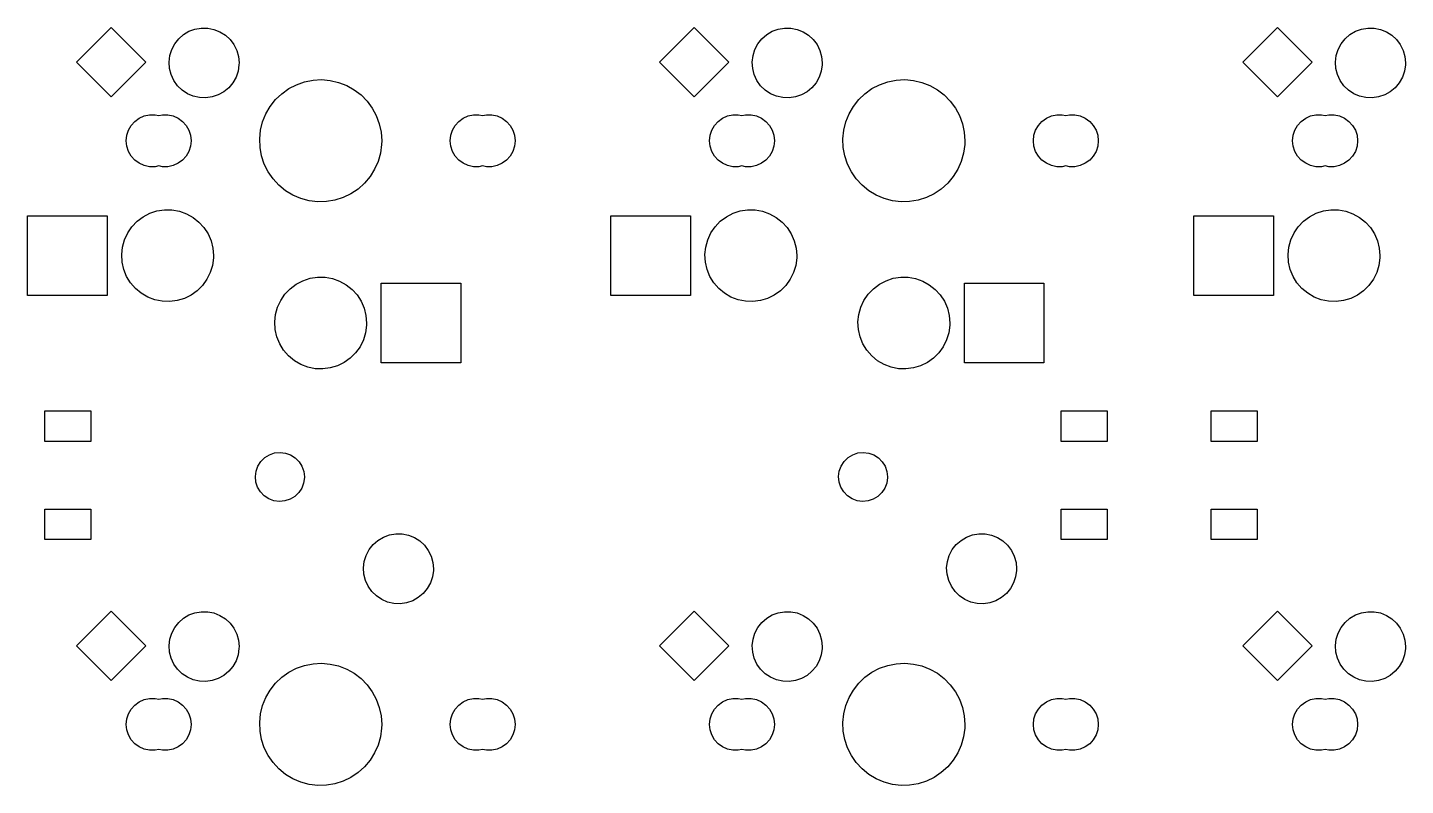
# Model space of a CAD drawing. Extents: x 62 to 249, y -153 to -61.
# Drawn here: x 156.92 to 201.93, y -109.05 to -84.32 of the extents above; entities that cross this region are included whole.
import ezdxf

# ---------------------------------------------------------------- set-up
doc = ezdxf.new("R2010")
doc.units = 0
doc.layers.add('BLACK', color=7, linetype='CONTINUOUS')

msp = doc.modelspace()

# ---------------------------------------------------------------- linework, layer by layer
at = {"layer": 'BLACK', "linetype": 'CONTINUOUS'}
for p, q in [((158.518, -85.4487), (159.649, -84.3173)), ((159.649, -84.3173), (160.781, -85.4487)), ((161.858, -84.6842), (162.015, -84.5463)), ((162.015, -84.5463), (162.195, -84.4393)), ((162.195, -84.4393), (162.391, -84.3669)), ((162.391, -84.3669), (162.597, -84.3315)), ((162.597, -84.3315), (162.806, -84.3343)), ((162.806, -84.3343), (163.012, -84.3751)), ((163.012, -84.3751), (163.206, -84.4526)), ((163.206, -84.4526), (163.383, -84.5642)), ((163.383, -84.5642), (163.536, -84.7062)), ((177.568, -85.4487), (178.699, -84.3173)), ((178.699, -84.3173), (179.831, -85.4487)), ((180.908, -84.6842), (181.065, -84.5463)), ((181.065, -84.5463), (181.245, -84.4393)), ((181.245, -84.4393), (181.441, -84.3669)), ((181.441, -84.3669), (181.647, -84.3315)), ((181.647, -84.3315), (181.856, -84.3343)), ((181.856, -84.3343), (182.062, -84.3751)), ((182.062, -84.3751), (182.256, -84.4526)), ((182.256, -84.4526), (182.433, -84.5642)), ((182.433, -84.5642), (182.586, -84.7062)), ((196.618, -85.4487), (197.749, -84.3173)), ((197.749, -84.3173), (198.881, -85.4487)), ((199.958, -84.6842), (200.115, -84.5463)), ((200.115, -84.5463), (200.295, -84.4393)), ((200.295, -84.4393), (200.491, -84.3669)), ((200.491, -84.3669), (200.697, -84.3315)), ((200.697, -84.3315), (200.906, -84.3343)), ((200.906, -84.3343), (201.112, -84.3751)), ((201.112, -84.3751), (201.306, -84.4526)), ((201.306, -84.4526), (201.483, -84.5642)), ((201.483, -84.5642), (201.636, -84.7062)), ((161.569, -85.2334), (161.631, -85.0336)), ((161.631, -85.0336), (161.728, -84.8485)), ((161.728, -84.8485), (161.858, -84.6842)), ((163.536, -84.7062), (163.662, -84.8738)), ((163.662, -84.8738), (163.754, -85.0614)), ((163.754, -85.0614), (163.811, -85.2627)), ((180.619, -85.2334), (180.681, -85.0336)), ((180.681, -85.0336), (180.778, -84.8485)), ((180.778, -84.8485), (180.908, -84.6842)), ((182.586, -84.7062), (182.712, -84.8738)), ((182.712, -84.8738), (182.804, -85.0614)), ((182.804, -85.0614), (182.861, -85.2627)), ((199.669, -85.2334), (199.731, -85.0336)), ((199.731, -85.0336), (199.828, -84.8485)), ((199.828, -84.8485), (199.958, -84.6842)), ((201.636, -84.7062), (201.762, -84.8738)), ((201.762, -84.8738), (201.854, -85.0614)), ((201.854, -85.0614), (201.911, -85.2627)), ((159.649, -86.5801), (158.518, -85.4487)), ((160.781, -85.4487), (159.649, -86.5801)), ((161.544, -85.4411), (161.569, -85.2334)), ((161.558, -85.6498), (161.544, -85.4411)), ((163.811, -85.2627), (163.83, -85.471)), ((163.83, -85.471), (163.828, -85.5308)), ((178.699, -86.5801), (177.568, -85.4487)), ((179.831, -85.4487), (178.699, -86.5801)), ((180.594, -85.4411), (180.619, -85.2334)), ((180.608, -85.6498), (180.594, -85.4411)), ((182.861, -85.2627), (182.88, -85.471)), ((182.88, -85.471), (182.878, -85.5308)), ((197.749, -86.5801), (196.618, -85.4487)), ((198.881, -85.4487), (197.749, -86.5801)), ((199.644, -85.4411), (199.669, -85.2334)), ((199.658, -85.6498), (199.644, -85.4411)), ((201.911, -85.2627), (201.93, -85.471)), ((201.93, -85.471), (201.928, -85.5308)), ((161.61, -85.8525), (161.558, -85.6498)), ((161.697, -86.0425), (161.61, -85.8525)), ((163.731, -85.9359), (163.629, -86.1184)), ((163.798, -85.7378), (163.731, -85.9359)), ((163.828, -85.5308), (163.798, -85.7378)), ((180.66, -85.8525), (180.608, -85.6498)), ((180.747, -86.0425), (180.66, -85.8525)), ((182.781, -85.9359), (182.679, -86.1184)), ((182.848, -85.7378), (182.781, -85.9359)), ((182.878, -85.5308), (182.848, -85.7378)), ((199.71, -85.8525), (199.658, -85.6498)), ((199.797, -86.0425), (199.71, -85.8525)), ((201.831, -85.9359), (201.729, -86.1184)), ((201.898, -85.7378), (201.831, -85.9359)), ((201.928, -85.5308), (201.898, -85.7378)), ((161.818, -86.2133), (161.697, -86.0425)), ((161.968, -86.3593), (161.818, -86.2133)), ((162.142, -86.4755), (161.968, -86.3593)), ((163.334, -86.413), (163.152, -86.5152)), ((163.495, -86.2792), (163.334, -86.413)), ((163.629, -86.1184), (163.495, -86.2792)), ((165.226, -86.4747), (165.455, -86.3109)), ((165.455, -86.3109), (165.705, -86.1811)), ((165.705, -86.1811), (165.971, -86.0878)), ((165.971, -86.0878), (166.247, -86.0328)), ((166.247, -86.0328), (166.528, -86.0173)), ((166.528, -86.0173), (166.809, -86.0416)), ((166.809, -86.0416), (167.083, -86.1052)), ((167.083, -86.1052), (167.346, -86.2069)), ((167.346, -86.2069), (167.592, -86.3445)), ((167.592, -86.3445), (167.816, -86.5154)), ((180.868, -86.2133), (180.747, -86.0425)), ((181.018, -86.3593), (180.868, -86.2133)), ((181.192, -86.4755), (181.018, -86.3593)), ((182.384, -86.413), (182.202, -86.5152)), ((182.545, -86.2792), (182.384, -86.413)), ((182.679, -86.1184), (182.545, -86.2792)), ((184.276, -86.4747), (184.505, -86.3109)), ((184.505, -86.3109), (184.755, -86.1811)), ((184.755, -86.1811), (185.021, -86.0878)), ((185.021, -86.0878), (185.297, -86.0328)), ((185.297, -86.0328), (185.578, -86.0173)), ((185.578, -86.0173), (185.859, -86.0416)), ((185.859, -86.0416), (186.133, -86.1052)), ((186.133, -86.1052), (186.396, -86.2069)), ((186.396, -86.2069), (186.642, -86.3445)), ((186.642, -86.3445), (186.866, -86.5154)), ((199.918, -86.2133), (199.797, -86.0425)), ((200.068, -86.3593), (199.918, -86.2133)), ((200.242, -86.4755), (200.068, -86.3593)), ((201.434, -86.413), (201.252, -86.5152)), ((201.595, -86.2792), (201.434, -86.413)), ((201.729, -86.1184), (201.595, -86.2792)), ((162.334, -86.5581), (162.142, -86.4755)), ((162.538, -86.6042), (162.334, -86.5581)), ((162.747, -86.6124), (162.538, -86.6042)), ((162.954, -86.5824), (162.747, -86.6124)), ((163.152, -86.5152), (162.954, -86.5824)), ((164.848, -86.8903), (165.022, -86.6691)), ((165.022, -86.6691), (165.226, -86.4747)), ((167.816, -86.5154), (168.013, -86.7161)), ((168.013, -86.7161), (168.181, -86.9426)), ((181.384, -86.5581), (181.192, -86.4755)), ((181.588, -86.6042), (181.384, -86.5581)), ((181.797, -86.6124), (181.588, -86.6042)), ((182.004, -86.5824), (181.797, -86.6124)), ((182.202, -86.5152), (182.004, -86.5824)), ((183.898, -86.8903), (184.072, -86.6691)), ((184.072, -86.6691), (184.276, -86.4747)), ((186.866, -86.5154), (187.063, -86.7161)), ((187.063, -86.7161), (187.231, -86.9426)), ((200.434, -86.5581), (200.242, -86.4755)), ((200.638, -86.6042), (200.434, -86.5581)), ((200.847, -86.6124), (200.638, -86.6042)), ((201.054, -86.5824), (200.847, -86.6124)), ((201.252, -86.5152), (201.054, -86.5824)), ((160.428, -87.3787), (160.572, -87.2741)), ((160.572, -87.2741), (160.734, -87.2017)), ((160.734, -87.2017), (160.908, -87.1648)), ((160.908, -87.1648), (161.086, -87.1648)), ((161.086, -87.1648), (161.207, -87.1905)), ((161.207, -87.1905), (161.328, -87.1648)), ((161.328, -87.1648), (161.506, -87.1648)), ((161.506, -87.1648), (161.68, -87.2017)), ((161.68, -87.2017), (161.842, -87.2741)), ((161.842, -87.2741), (161.986, -87.3787)), ((164.601, -87.3949), (164.706, -87.1338)), ((164.706, -87.1338), (164.848, -86.8903)), ((168.181, -86.9426), (168.314, -87.1905)), ((168.314, -87.1905), (168.412, -87.4547)), ((171.008, -87.3787), (171.152, -87.2741)), ((171.152, -87.2741), (171.314, -87.2017)), ((171.314, -87.2017), (171.488, -87.1648)), ((171.488, -87.1648), (171.666, -87.1648)), ((171.666, -87.1648), (171.787, -87.1905)), ((171.787, -87.1905), (171.908, -87.1648)), ((171.908, -87.1648), (172.086, -87.1648)), ((172.086, -87.1648), (172.26, -87.2017)), ((172.26, -87.2017), (172.422, -87.2741)), ((172.422, -87.2741), (172.566, -87.3787)), ((179.478, -87.3787), (179.622, -87.2741)), ((179.622, -87.2741), (179.784, -87.2017)), ((179.784, -87.2017), (179.958, -87.1648)), ((179.958, -87.1648), (180.136, -87.1648)), ((180.136, -87.1648), (180.257, -87.1905)), ((180.257, -87.1905), (180.378, -87.1648)), ((180.378, -87.1648), (180.556, -87.1648)), ((180.556, -87.1648), (180.73, -87.2017)), ((180.73, -87.2017), (180.892, -87.2741)), ((180.892, -87.2741), (181.036, -87.3787)), ((183.651, -87.3949), (183.756, -87.1338)), ((183.756, -87.1338), (183.898, -86.8903)), ((187.231, -86.9426), (187.364, -87.1905)), ((187.364, -87.1905), (187.462, -87.4547)), ((190.058, -87.3787), (190.202, -87.2741)), ((190.202, -87.2741), (190.364, -87.2017)), ((190.364, -87.2017), (190.538, -87.1648)), ((190.538, -87.1648), (190.716, -87.1648)), ((190.716, -87.1648), (190.837, -87.1905)), ((190.837, -87.1905), (190.958, -87.1648)), ((190.958, -87.1648), (191.136, -87.1648)), ((191.136, -87.1648), (191.31, -87.2017)), ((191.31, -87.2017), (191.472, -87.2741)), ((191.472, -87.2741), (191.616, -87.3787)), ((198.528, -87.3787), (198.672, -87.2741)), ((198.672, -87.2741), (198.834, -87.2017)), ((198.834, -87.2017), (199.008, -87.1648)), ((199.008, -87.1648), (199.186, -87.1648)), ((199.186, -87.1648), (199.307, -87.1905)), ((199.307, -87.1905), (199.428, -87.1648)), ((199.428, -87.1648), (199.606, -87.1648)), ((199.606, -87.1648), (199.78, -87.2017)), ((199.78, -87.2017), (199.942, -87.2741)), ((199.942, -87.2741), (200.086, -87.3787)), ((160.165, -87.8341), (160.22, -87.6649)), ((160.22, -87.6649), (160.309, -87.5109)), ((160.309, -87.5109), (160.428, -87.3787)), ((161.986, -87.3787), (162.105, -87.5109)), ((162.105, -87.5109), (162.194, -87.6649)), ((162.194, -87.6649), (162.249, -87.8341)), ((164.504, -87.9484), (164.533, -87.6682)), ((164.533, -87.6682), (164.601, -87.3949)), ((168.412, -87.4547), (168.471, -87.7301)), ((168.471, -87.7301), (168.491, -88.011)), ((170.745, -87.8341), (170.8, -87.6649)), ((170.8, -87.6649), (170.889, -87.5109)), ((170.889, -87.5109), (171.008, -87.3787)), ((172.566, -87.3787), (172.685, -87.5109)), ((172.685, -87.5109), (172.774, -87.6649)), ((172.774, -87.6649), (172.829, -87.8341)), ((179.215, -87.8341), (179.27, -87.6649)), ((179.27, -87.6649), (179.359, -87.5109)), ((179.359, -87.5109), (179.478, -87.3787)), ((181.036, -87.3787), (181.155, -87.5109)), ((181.155, -87.5109), (181.244, -87.6649)), ((181.244, -87.6649), (181.299, -87.8341)), ((183.554, -87.9484), (183.583, -87.6682)), ((183.583, -87.6682), (183.651, -87.3949)), ((187.462, -87.4547), (187.521, -87.7301)), ((187.521, -87.7301), (187.541, -88.011)), ((189.795, -87.8341), (189.85, -87.6649)), ((189.85, -87.6649), (189.939, -87.5109)), ((189.939, -87.5109), (190.058, -87.3787)), ((191.616, -87.3787), (191.735, -87.5109)), ((191.735, -87.5109), (191.824, -87.6649)), ((191.824, -87.6649), (191.879, -87.8341)), ((198.265, -87.8341), (198.32, -87.6649)), ((198.32, -87.6649), (198.409, -87.5109)), ((198.409, -87.5109), (198.528, -87.3787)), ((200.086, -87.3787), (200.205, -87.5109)), ((200.205, -87.5109), (200.294, -87.6649)), ((200.294, -87.6649), (200.349, -87.8341)), ((160.146, -88.011), (160.165, -87.8341)), ((160.165, -88.1879), (160.146, -88.011)), ((160.22, -88.3571), (160.165, -88.1879)), ((162.249, -88.1879), (162.194, -88.3571)), ((162.249, -87.8341), (162.268, -88.011)), ((162.268, -88.011), (162.249, -88.1879)), ((164.515, -88.2298), (164.504, -87.9484)), ((168.487, -88.1362), (168.449, -88.4153)), ((168.491, -88.011), (168.487, -88.1362)), ((170.726, -88.011), (170.745, -87.8341)), ((170.745, -88.1879), (170.726, -88.011)), ((170.8, -88.3571), (170.745, -88.1879)), ((172.829, -88.1879), (172.774, -88.3571)), ((172.829, -87.8341), (172.848, -88.011)), ((172.848, -88.011), (172.829, -88.1879)), ((179.196, -88.011), (179.215, -87.8341)), ((179.215, -88.1879), (179.196, -88.011)), ((179.27, -88.3571), (179.215, -88.1879)), ((181.299, -88.1879), (181.244, -88.3571)), ((181.299, -87.8341), (181.318, -88.011)), ((181.318, -88.011), (181.299, -88.1879)), ((183.565, -88.2298), (183.554, -87.9484)), ((187.537, -88.1362), (187.499, -88.4153)), ((187.541, -88.011), (187.537, -88.1362)), ((189.776, -88.011), (189.795, -87.8341)), ((189.795, -88.1879), (189.776, -88.011)), ((189.85, -88.3571), (189.795, -88.1879)), ((191.879, -88.1879), (191.824, -88.3571)), ((191.879, -87.8341), (191.898, -88.011)), ((191.898, -88.011), (191.879, -88.1879)), ((198.246, -88.011), (198.265, -87.8341)), ((198.265, -88.1879), (198.246, -88.011)), ((198.32, -88.3571), (198.265, -88.1879)), ((200.349, -88.1879), (200.294, -88.3571)), ((200.349, -87.8341), (200.368, -88.011)), ((200.368, -88.011), (200.349, -88.1879)), ((160.309, -88.5111), (160.22, -88.3571)), ((160.428, -88.6433), (160.309, -88.5111)), ((160.572, -88.7479), (160.428, -88.6433)), ((161.986, -88.6433), (161.842, -88.7479)), ((162.105, -88.5111), (161.986, -88.6433)), ((162.194, -88.3571), (162.105, -88.5111)), ((164.566, -88.5069), (164.515, -88.2298)), ((164.655, -88.774), (164.566, -88.5069)), ((168.449, -88.4153), (168.373, -88.6864)), ((170.889, -88.5111), (170.8, -88.3571)), ((171.008, -88.6433), (170.889, -88.5111)), ((171.152, -88.7479), (171.008, -88.6433)), ((172.566, -88.6433), (172.422, -88.7479)), ((172.685, -88.5111), (172.566, -88.6433)), ((172.774, -88.3571), (172.685, -88.5111)), ((179.359, -88.5111), (179.27, -88.3571)), ((179.478, -88.6433), (179.359, -88.5111)), ((179.622, -88.7479), (179.478, -88.6433)), ((181.036, -88.6433), (180.892, -88.7479)), ((181.155, -88.5111), (181.036, -88.6433)), ((181.244, -88.3571), (181.155, -88.5111)), ((183.616, -88.5069), (183.565, -88.2298)), ((183.705, -88.774), (183.616, -88.5069)), ((187.499, -88.4153), (187.423, -88.6864)), ((189.939, -88.5111), (189.85, -88.3571)), ((190.058, -88.6433), (189.939, -88.5111)), ((190.202, -88.7479), (190.058, -88.6433)), ((191.616, -88.6433), (191.472, -88.7479)), ((191.735, -88.5111), (191.616, -88.6433)), ((191.824, -88.3571), (191.735, -88.5111)), ((198.409, -88.5111), (198.32, -88.3571)), ((198.528, -88.6433), (198.409, -88.5111)), ((198.672, -88.7479), (198.528, -88.6433)), ((200.086, -88.6433), (199.942, -88.7479)), ((200.205, -88.5111), (200.086, -88.6433)), ((200.294, -88.3571), (200.205, -88.5111)), ((160.734, -88.8203), (160.572, -88.7479)), ((160.908, -88.8572), (160.734, -88.8203)), ((161.086, -88.8572), (160.908, -88.8572)), ((161.207, -88.8315), (161.086, -88.8572)), ((161.328, -88.8572), (161.207, -88.8315)), ((161.506, -88.8572), (161.328, -88.8572)), ((161.68, -88.8203), (161.506, -88.8572)), ((161.842, -88.7479), (161.68, -88.8203)), ((164.781, -89.026), (164.655, -88.774)), ((164.941, -89.2577), (164.781, -89.026)), ((168.259, -88.944), (168.11, -89.183)), ((168.373, -88.6864), (168.259, -88.944)), ((171.314, -88.8203), (171.152, -88.7479)), ((171.488, -88.8572), (171.314, -88.8203)), ((171.666, -88.8572), (171.488, -88.8572)), ((171.787, -88.8315), (171.666, -88.8572)), ((171.908, -88.8572), (171.787, -88.8315)), ((172.086, -88.8572), (171.908, -88.8572)), ((172.26, -88.8203), (172.086, -88.8572)), ((172.422, -88.7479), (172.26, -88.8203)), ((179.784, -88.8203), (179.622, -88.7479)), ((179.958, -88.8572), (179.784, -88.8203)), ((180.136, -88.8572), (179.958, -88.8572)), ((180.257, -88.8315), (180.136, -88.8572)), ((180.378, -88.8572), (180.257, -88.8315)), ((180.556, -88.8572), (180.378, -88.8572)), ((180.73, -88.8203), (180.556, -88.8572)), ((180.892, -88.7479), (180.73, -88.8203)), ((183.831, -89.026), (183.705, -88.774)), ((183.991, -89.2577), (183.831, -89.026)), ((187.309, -88.944), (187.16, -89.183)), ((187.423, -88.6864), (187.309, -88.944)), ((190.364, -88.8203), (190.202, -88.7479)), ((190.538, -88.8572), (190.364, -88.8203)), ((190.716, -88.8572), (190.538, -88.8572)), ((190.837, -88.8315), (190.716, -88.8572)), ((190.958, -88.8572), (190.837, -88.8315)), ((191.136, -88.8572), (190.958, -88.8572)), ((191.31, -88.8203), (191.136, -88.8572)), ((191.472, -88.7479), (191.31, -88.8203)), ((198.834, -88.8203), (198.672, -88.7479)), ((199.008, -88.8572), (198.834, -88.8203)), ((199.186, -88.8572), (199.008, -88.8572)), ((199.307, -88.8315), (199.186, -88.8572)), ((199.428, -88.8572), (199.307, -88.8315)), ((199.606, -88.8572), (199.428, -88.8572)), ((199.78, -88.8203), (199.606, -88.8572)), ((199.942, -88.7479), (199.78, -88.8203)), ((165.132, -89.4645), (164.941, -89.2577)), ((165.35, -89.6423), (165.132, -89.4645)), ((167.929, -89.3986), (167.719, -89.5865)), ((168.11, -89.183), (167.929, -89.3986)), ((184.182, -89.4645), (183.991, -89.2577)), ((184.4, -89.6423), (184.182, -89.4645)), ((186.979, -89.3986), (186.769, -89.5865)), ((187.16, -89.183), (186.979, -89.3986)), ((165.592, -89.7876), (165.35, -89.6423)), ((165.851, -89.8974), (165.592, -89.7876)), ((166.123, -89.9696), (165.851, -89.8974)), ((166.403, -90.0027), (166.123, -89.9696)), ((166.685, -89.9961), (166.403, -90.0027)), ((166.962, -89.9498), (166.685, -89.9961)), ((167.231, -89.8649), (166.962, -89.9498)), ((167.485, -89.743), (167.231, -89.8649)), ((167.719, -89.5865), (167.485, -89.743)), ((184.642, -89.7876), (184.4, -89.6423)), ((184.901, -89.8974), (184.642, -89.7876)), ((185.173, -89.9696), (184.901, -89.8974)), ((185.453, -90.0027), (185.173, -89.9696)), ((185.735, -89.9961), (185.453, -90.0027)), ((186.012, -89.9498), (185.735, -89.9961)), ((186.281, -89.8649), (186.012, -89.9498)), ((186.535, -89.743), (186.281, -89.8649)), ((186.769, -89.5865), (186.535, -89.743)), ((156.922, -93.061), (156.922, -90.461)), ((156.922, -90.461), (159.522, -90.461)), ((159.522, -90.461), (159.522, -93.061)), ((160.698, -90.4917), (160.916, -90.3782)), ((160.916, -90.3782), (161.149, -90.3018)), ((161.149, -90.3018), (161.392, -90.2647)), ((161.392, -90.2647), (161.638, -90.2677)), ((161.638, -90.2677), (161.88, -90.3108)), ((161.88, -90.3108), (162.112, -90.3928)), ((162.112, -90.3928), (162.327, -90.5116)), ((175.972, -93.061), (175.972, -90.461)), ((175.972, -90.461), (178.572, -90.461)), ((178.572, -90.461), (178.572, -93.061)), ((179.748, -90.4917), (179.966, -90.3782)), ((179.966, -90.3782), (180.199, -90.3018)), ((180.199, -90.3018), (180.442, -90.2647)), ((180.442, -90.2647), (180.688, -90.2677)), ((180.688, -90.2677), (180.93, -90.3108)), ((180.93, -90.3108), (181.162, -90.3928)), ((181.162, -90.3928), (181.377, -90.5116)), ((195.022, -93.061), (195.022, -90.461)), ((195.022, -90.461), (197.622, -90.461)), ((197.622, -90.461), (197.622, -93.061)), ((198.798, -90.4917), (199.016, -90.3782)), ((199.016, -90.3782), (199.249, -90.3018)), ((199.249, -90.3018), (199.492, -90.2647)), ((199.492, -90.2647), (199.738, -90.2677)), ((199.738, -90.2677), (199.98, -90.3108)), ((199.98, -90.3108), (200.212, -90.3928)), ((200.212, -90.3928), (200.427, -90.5116)), ((160.193, -91.0201), (160.331, -90.817)), ((160.331, -90.817), (160.501, -90.6393)), ((160.501, -90.6393), (160.698, -90.4917)), ((162.327, -90.5116), (162.52, -90.664)), ((162.52, -90.664), (162.685, -90.8458)), ((162.685, -90.8458), (162.819, -91.0522)), ((179.243, -91.0201), (179.381, -90.817)), ((179.381, -90.817), (179.551, -90.6393)), ((179.551, -90.6393), (179.748, -90.4917)), ((181.377, -90.5116), (181.57, -90.664)), ((181.57, -90.664), (181.735, -90.8458)), ((181.735, -90.8458), (181.869, -91.0522)), ((198.293, -91.0201), (198.431, -90.817)), ((198.431, -90.817), (198.601, -90.6393)), ((198.601, -90.6393), (198.798, -90.4917)), ((200.427, -90.5116), (200.62, -90.664)), ((200.62, -90.664), (200.785, -90.8458)), ((200.785, -90.8458), (200.919, -91.0522)), ((160.024, -91.4799), (160.089, -91.2431)), ((160.089, -91.2431), (160.193, -91.0201)), ((162.819, -91.0522), (162.917, -91.2776)), ((162.917, -91.2776), (162.977, -91.516)), ((179.074, -91.4799), (179.139, -91.2431)), ((179.139, -91.2431), (179.243, -91.0201)), ((181.869, -91.0522), (181.967, -91.2776)), ((181.967, -91.2776), (182.027, -91.516)), ((198.124, -91.4799), (198.189, -91.2431)), ((198.189, -91.2431), (198.293, -91.0201)), ((200.919, -91.0522), (201.017, -91.2776)), ((201.017, -91.2776), (201.077, -91.516)), ((159.997, -91.7244), (160.024, -91.4799)), ((160.012, -91.9698), (159.997, -91.7244)), ((162.977, -91.516), (162.997, -91.761)), ((162.997, -91.761), (162.995, -91.8343)), ((179.047, -91.7244), (179.074, -91.4799)), ((179.062, -91.9698), (179.047, -91.7244)), ((182.027, -91.516), (182.047, -91.761)), ((182.047, -91.761), (182.045, -91.8343)), ((198.097, -91.7244), (198.124, -91.4799)), ((198.112, -91.9698), (198.097, -91.7244)), ((201.077, -91.516), (201.097, -91.761)), ((201.097, -91.761), (201.095, -91.8343)), ((160.066, -92.2096), (160.012, -91.9698)), ((160.158, -92.4373), (160.066, -92.2096)), ((162.963, -92.078), (162.892, -92.3132)), ((162.995, -91.8343), (162.963, -92.078)), ((179.116, -92.2096), (179.062, -91.9698)), ((179.208, -92.4373), (179.116, -92.2096)), ((182.013, -92.078), (181.942, -92.3132)), ((182.045, -91.8343), (182.013, -92.078)), ((198.166, -92.2096), (198.112, -91.9698)), ((198.258, -92.4373), (198.166, -92.2096)), ((201.063, -92.078), (200.992, -92.3132)), ((201.095, -91.8343), (201.063, -92.078)), ((160.287, -92.6469), (160.158, -92.4373)), ((160.448, -92.8327), (160.287, -92.6469)), ((162.783, -92.5336), (162.639, -92.7332)), ((162.892, -92.3132), (162.783, -92.5336)), ((165.501, -92.8393), (165.698, -92.6917)), ((165.698, -92.6917), (165.916, -92.5782)), ((165.916, -92.5782), (166.149, -92.5018)), ((166.149, -92.5018), (166.392, -92.4647)), ((166.392, -92.4647), (166.638, -92.4677)), ((166.638, -92.4677), (166.88, -92.5108)), ((166.88, -92.5108), (167.112, -92.5928)), ((167.112, -92.5928), (167.327, -92.7116)), ((167.327, -92.7116), (167.52, -92.864)), ((168.472, -95.261), (168.472, -92.661)), ((168.472, -92.661), (171.072, -92.661)), ((171.072, -92.661), (171.072, -95.261)), ((179.337, -92.6469), (179.208, -92.4373)), ((179.498, -92.8327), (179.337, -92.6469)), ((181.833, -92.5336), (181.689, -92.7332)), ((181.942, -92.3132), (181.833, -92.5336)), ((184.551, -92.8393), (184.748, -92.6917)), ((184.748, -92.6917), (184.966, -92.5782)), ((184.966, -92.5782), (185.199, -92.5018)), ((185.199, -92.5018), (185.442, -92.4647)), ((185.442, -92.4647), (185.688, -92.4677)), ((185.688, -92.4677), (185.93, -92.5108)), ((185.93, -92.5108), (186.162, -92.5928)), ((186.162, -92.5928), (186.377, -92.7116)), ((186.377, -92.7116), (186.57, -92.864)), ((187.522, -95.261), (187.522, -92.661)), ((187.522, -92.661), (190.122, -92.661)), ((190.122, -92.661), (190.122, -95.261)), ((198.387, -92.6469), (198.258, -92.4373)), ((198.548, -92.8327), (198.387, -92.6469)), ((200.883, -92.5336), (200.739, -92.7332)), ((200.992, -92.3132), (200.883, -92.5336)), ((159.522, -93.061), (156.922, -93.061)), ((160.637, -92.9897), (160.448, -92.8327)), ((160.849, -93.1137), (160.637, -92.9897)), ((161.079, -93.2014), (160.849, -93.1137)), ((162.044, -93.1576), (161.809, -93.2282)), ((162.265, -93.0494), (162.044, -93.1576)), ((162.465, -92.9067), (162.265, -93.0494)), ((162.639, -92.7332), (162.465, -92.9067)), ((165.193, -93.2201), (165.331, -93.017)), ((165.331, -93.017), (165.501, -92.8393)), ((167.52, -92.864), (167.685, -93.0458)), ((167.685, -93.0458), (167.819, -93.2522)), ((178.572, -93.061), (175.972, -93.061)), ((179.687, -92.9897), (179.498, -92.8327)), ((179.899, -93.1137), (179.687, -92.9897)), ((180.129, -93.2014), (179.899, -93.1137)), ((181.094, -93.1576), (180.859, -93.2282)), ((181.315, -93.0494), (181.094, -93.1576)), ((181.515, -92.9067), (181.315, -93.0494)), ((181.689, -92.7332), (181.515, -92.9067)), ((184.243, -93.2201), (184.381, -93.017)), ((184.381, -93.017), (184.551, -92.8393)), ((186.57, -92.864), (186.735, -93.0458)), ((186.735, -93.0458), (186.869, -93.2522)), ((197.622, -93.061), (195.022, -93.061)), ((198.737, -92.9897), (198.548, -92.8327)), ((198.949, -93.1137), (198.737, -92.9897)), ((199.179, -93.2014), (198.949, -93.1137)), ((200.144, -93.1576), (199.909, -93.2282)), ((200.365, -93.0494), (200.144, -93.1576)), ((200.565, -92.9067), (200.365, -93.0494)), ((200.739, -92.7332), (200.565, -92.9067)), ((161.319, -93.2504), (161.079, -93.2014)), ((161.565, -93.2595), (161.319, -93.2504)), ((161.809, -93.2282), (161.565, -93.2595)), ((165.024, -93.6799), (165.089, -93.4431)), ((165.089, -93.4431), (165.193, -93.2201)), ((167.819, -93.2522), (167.917, -93.4776)), ((167.917, -93.4776), (167.977, -93.716)), ((180.369, -93.2504), (180.129, -93.2014)), ((180.615, -93.2595), (180.369, -93.2504)), ((180.859, -93.2282), (180.615, -93.2595)), ((184.074, -93.6799), (184.139, -93.4431)), ((184.139, -93.4431), (184.243, -93.2201)), ((186.869, -93.2522), (186.967, -93.4776)), ((186.967, -93.4776), (187.027, -93.716)), ((199.419, -93.2504), (199.179, -93.2014)), ((199.665, -93.2595), (199.419, -93.2504)), ((199.909, -93.2282), (199.665, -93.2595)), ((164.997, -93.9244), (165.024, -93.6799)), ((165.012, -94.1698), (164.997, -93.9244)), ((167.995, -94.0343), (167.963, -94.278)), ((167.977, -93.716), (167.997, -93.961)), ((167.997, -93.961), (167.995, -94.0343)), ((184.047, -93.9244), (184.074, -93.6799)), ((184.062, -94.1698), (184.047, -93.9244)), ((187.045, -94.0343), (187.013, -94.278)), ((187.027, -93.716), (187.047, -93.961)), ((187.047, -93.961), (187.045, -94.0343)), ((165.066, -94.4096), (165.012, -94.1698)), ((165.158, -94.6373), (165.066, -94.4096)), ((167.892, -94.5132), (167.783, -94.7336)), ((167.963, -94.278), (167.892, -94.5132)), ((184.116, -94.4096), (184.062, -94.1698)), ((184.208, -94.6373), (184.116, -94.4096)), ((186.942, -94.5132), (186.833, -94.7336)), ((187.013, -94.278), (186.942, -94.5132)), ((165.287, -94.8469), (165.158, -94.6373)), ((165.448, -95.0327), (165.287, -94.8469)), ((167.639, -94.9332), (167.465, -95.1067)), ((167.783, -94.7336), (167.639, -94.9332)), ((184.337, -94.8469), (184.208, -94.6373)), ((184.498, -95.0327), (184.337, -94.8469)), ((186.689, -94.9332), (186.515, -95.1067)), ((186.833, -94.7336), (186.689, -94.9332)), ((165.637, -95.1897), (165.448, -95.0327)), ((165.849, -95.3137), (165.637, -95.1897)), ((166.079, -95.4014), (165.849, -95.3137)), ((166.319, -95.4504), (166.079, -95.4014)), ((167.044, -95.3576), (166.809, -95.4282)), ((167.265, -95.2494), (167.044, -95.3576)), ((167.465, -95.1067), (167.265, -95.2494)), ((171.072, -95.261), (168.472, -95.261)), ((184.687, -95.1897), (184.498, -95.0327)), ((184.899, -95.3137), (184.687, -95.1897)), ((185.129, -95.4014), (184.899, -95.3137)), ((185.369, -95.4504), (185.129, -95.4014)), ((186.094, -95.3576), (185.859, -95.4282)), ((186.315, -95.2494), (186.094, -95.3576)), ((186.515, -95.1067), (186.315, -95.2494)), ((190.122, -95.261), (187.522, -95.261)), ((166.565, -95.4595), (166.319, -95.4504)), ((166.809, -95.4282), (166.565, -95.4595)), ((185.615, -95.4595), (185.369, -95.4504)), ((185.859, -95.4282), (185.615, -95.4595)), ((157.487, -97.831), (157.487, -96.831)), ((157.487, -96.831), (158.987, -96.831)), ((158.987, -96.831), (158.987, -97.831)), ((190.687, -97.831), (190.687, -96.831)), ((190.687, -96.831), (192.187, -96.831)), ((192.187, -96.831), (192.187, -97.831)), ((195.587, -97.831), (195.587, -96.831)), ((195.587, -96.831), (197.087, -96.831)), ((197.087, -96.831), (197.087, -97.831)), ((158.987, -97.831), (157.487, -97.831)), ((192.187, -97.831), (190.687, -97.831)), ((197.087, -97.831), (195.587, -97.831)), ((164.448, -98.6276), (164.545, -98.4777)), ((164.545, -98.4777), (164.672, -98.3529)), ((164.672, -98.3529), (164.824, -98.2594)), ((164.824, -98.2594), (164.993, -98.2019)), ((164.993, -98.2019), (165.17, -98.1833)), ((165.17, -98.1833), (165.347, -98.2044)), ((165.347, -98.2044), (165.515, -98.2642)), ((165.515, -98.2642), (165.666, -98.3598)), ((165.666, -98.3598), (165.792, -98.4864)), ((165.792, -98.4864), (165.886, -98.6376)), ((183.498, -98.6276), (183.595, -98.4777)), ((183.595, -98.4777), (183.722, -98.3529)), ((183.722, -98.3529), (183.874, -98.2594)), ((183.874, -98.2594), (184.043, -98.2019)), ((184.043, -98.2019), (184.22, -98.1833)), ((184.22, -98.1833), (184.397, -98.2044)), ((184.397, -98.2044), (184.565, -98.2642)), ((184.565, -98.2642), (184.716, -98.3598)), ((184.716, -98.3598), (184.842, -98.4864)), ((184.842, -98.4864), (184.936, -98.6376)), ((164.365, -98.9721), (164.387, -98.7952)), ((164.382, -99.1496), (164.365, -98.9721)), ((164.387, -98.7952), (164.448, -98.6276)), ((165.886, -98.6376), (165.945, -98.806)), ((165.964, -99.0056), (165.94, -99.1822)), ((165.945, -98.806), (165.965, -98.9833)), ((165.965, -98.9833), (165.964, -99.0056)), ((183.415, -98.9721), (183.437, -98.7952)), ((183.432, -99.1496), (183.415, -98.9721)), ((183.437, -98.7952), (183.498, -98.6276)), ((184.936, -98.6376), (184.995, -98.806)), ((185.014, -99.0056), (184.99, -99.1822)), ((184.995, -98.806), (185.015, -98.9833)), ((185.015, -98.9833), (185.014, -99.0056)), ((164.438, -99.3188), (164.382, -99.1496)), ((164.531, -99.4714), (164.438, -99.3188)), ((165.876, -99.349), (165.778, -99.4975)), ((165.94, -99.1822), (165.876, -99.349)), ((183.488, -99.3188), (183.432, -99.1496)), ((183.581, -99.4714), (183.488, -99.3188)), ((184.926, -99.349), (184.828, -99.4975)), ((184.99, -99.1822), (184.926, -99.349)), ((164.655, -99.5997), (164.531, -99.4714)), ((164.804, -99.6974), (164.655, -99.5997)), ((164.971, -99.7595), (164.804, -99.6974)), ((165.148, -99.7831), (164.971, -99.7595)), ((165.326, -99.7669), (165.148, -99.7831)), ((165.495, -99.7118), (165.326, -99.7669)), ((165.648, -99.6205), (165.495, -99.7118)), ((165.778, -99.4975), (165.648, -99.6205)), ((183.705, -99.5997), (183.581, -99.4714)), ((183.854, -99.6974), (183.705, -99.5997)), ((184.021, -99.7595), (183.854, -99.6974)), ((184.198, -99.7831), (184.021, -99.7595)), ((184.376, -99.7669), (184.198, -99.7831)), ((184.545, -99.7118), (184.376, -99.7669)), ((184.698, -99.6205), (184.545, -99.7118)), ((184.828, -99.4975), (184.698, -99.6205)), ((157.487, -101.031), (157.487, -100.031)), ((157.487, -100.031), (158.987, -100.031)), ((158.987, -100.031), (158.987, -101.031)), ((190.687, -101.031), (190.687, -100.031)), ((190.687, -100.031), (192.187, -100.031)), ((192.187, -100.031), (192.187, -101.031)), ((195.587, -101.031), (195.587, -100.031)), ((195.587, -100.031), (197.087, -100.031)), ((197.087, -100.031), (197.087, -101.031)), ((158.987, -101.031), (157.487, -101.031)), ((168.078, -101.358), (168.208, -101.194)), ((168.208, -101.194), (168.365, -101.056)), ((168.365, -101.056), (168.545, -100.949)), ((168.545, -100.949), (168.741, -100.877)), ((168.741, -100.877), (168.947, -100.842)), ((168.947, -100.842), (169.156, -100.844)), ((169.156, -100.844), (169.362, -100.885)), ((169.362, -100.885), (169.556, -100.963)), ((169.556, -100.963), (169.733, -101.074)), ((169.733, -101.074), (169.886, -101.216)), ((169.886, -101.216), (170.012, -101.384)), ((187.128, -101.358), (187.258, -101.194)), ((187.258, -101.194), (187.415, -101.056)), ((187.415, -101.056), (187.595, -100.949)), ((187.595, -100.949), (187.791, -100.877)), ((187.791, -100.877), (187.997, -100.842)), ((187.997, -100.842), (188.206, -100.844)), ((188.206, -100.844), (188.412, -100.885)), ((188.412, -100.885), (188.606, -100.963)), ((188.606, -100.963), (188.783, -101.074)), ((188.783, -101.074), (188.936, -101.216)), ((188.936, -101.216), (189.062, -101.384)), ((192.187, -101.031), (190.687, -101.031)), ((197.087, -101.031), (195.587, -101.031)), ((167.919, -101.743), (167.981, -101.544)), ((167.981, -101.544), (168.078, -101.358)), ((170.012, -101.384), (170.104, -101.571)), ((170.104, -101.571), (170.161, -101.773)), ((186.969, -101.743), (187.031, -101.544)), ((187.031, -101.544), (187.128, -101.358)), ((189.062, -101.384), (189.154, -101.571)), ((189.154, -101.571), (189.211, -101.773)), ((167.894, -101.951), (167.919, -101.743)), ((167.908, -102.16), (167.894, -101.951)), ((167.96, -102.363), (167.908, -102.16)), ((170.178, -102.041), (170.148, -102.248)), ((170.161, -101.773), (170.18, -101.981)), ((170.18, -101.981), (170.178, -102.041)), ((186.944, -101.951), (186.969, -101.743)), ((186.958, -102.16), (186.944, -101.951)), ((187.01, -102.363), (186.958, -102.16)), ((189.228, -102.041), (189.198, -102.248)), ((189.211, -101.773), (189.23, -101.981)), ((189.23, -101.981), (189.228, -102.041)), ((168.047, -102.552), (167.96, -102.363)), ((168.168, -102.723), (168.047, -102.552)), ((170.081, -102.446), (169.979, -102.628)), ((170.148, -102.248), (170.081, -102.446)), ((187.097, -102.552), (187.01, -102.363)), ((187.218, -102.723), (187.097, -102.552)), ((189.131, -102.446), (189.029, -102.628)), ((189.198, -102.248), (189.131, -102.446)), ((168.318, -102.869), (168.168, -102.723)), ((168.492, -102.985), (168.318, -102.869)), ((168.684, -103.068), (168.492, -102.985)), ((168.888, -103.114), (168.684, -103.068)), ((169.502, -103.025), (169.304, -103.092)), ((169.684, -102.923), (169.502, -103.025)), ((169.845, -102.789), (169.684, -102.923)), ((169.979, -102.628), (169.845, -102.789)), ((187.368, -102.869), (187.218, -102.723)), ((187.542, -102.985), (187.368, -102.869)), ((187.734, -103.068), (187.542, -102.985)), ((187.938, -103.114), (187.734, -103.068)), ((188.552, -103.025), (188.354, -103.092)), ((188.734, -102.923), (188.552, -103.025)), ((188.895, -102.789), (188.734, -102.923)), ((189.029, -102.628), (188.895, -102.789)), ((158.518, -104.499), (159.649, -103.367)), ((159.649, -103.367), (160.781, -104.499)), ((162.015, -103.596), (162.195, -103.489)), ((162.195, -103.489), (162.391, -103.417)), ((162.391, -103.417), (162.597, -103.382)), ((162.597, -103.382), (162.806, -103.384)), ((162.806, -103.384), (163.012, -103.425)), ((163.012, -103.425), (163.206, -103.503)), ((163.206, -103.503), (163.383, -103.614)), ((169.097, -103.122), (168.888, -103.114)), ((169.304, -103.092), (169.097, -103.122)), ((177.568, -104.499), (178.699, -103.367)), ((178.699, -103.367), (179.831, -104.499)), ((181.065, -103.596), (181.245, -103.489)), ((181.245, -103.489), (181.441, -103.417)), ((181.441, -103.417), (181.647, -103.382)), ((181.647, -103.382), (181.856, -103.384)), ((181.856, -103.384), (182.062, -103.425)), ((182.062, -103.425), (182.256, -103.503)), ((182.256, -103.503), (182.433, -103.614)), ((188.147, -103.122), (187.938, -103.114)), ((188.354, -103.092), (188.147, -103.122)), ((196.618, -104.499), (197.749, -103.367)), ((197.749, -103.367), (198.881, -104.499)), ((200.115, -103.596), (200.295, -103.489)), ((200.295, -103.489), (200.491, -103.417)), ((200.491, -103.417), (200.697, -103.382)), ((200.697, -103.382), (200.906, -103.384)), ((200.906, -103.384), (201.112, -103.425)), ((201.112, -103.425), (201.306, -103.503)), ((201.306, -103.503), (201.483, -103.614)), ((161.631, -104.084), (161.728, -103.898)), ((161.728, -103.898), (161.858, -103.734)), ((161.858, -103.734), (162.015, -103.596)), ((163.383, -103.614), (163.536, -103.756)), ((163.536, -103.756), (163.662, -103.924)), ((163.662, -103.924), (163.754, -104.111)), ((180.681, -104.084), (180.778, -103.898)), ((180.778, -103.898), (180.908, -103.734)), ((180.908, -103.734), (181.065, -103.596)), ((182.433, -103.614), (182.586, -103.756)), ((182.586, -103.756), (182.712, -103.924)), ((182.712, -103.924), (182.804, -104.111)), ((199.731, -104.084), (199.828, -103.898)), ((199.828, -103.898), (199.958, -103.734)), ((199.958, -103.734), (200.115, -103.596)), ((201.483, -103.614), (201.636, -103.756)), ((201.636, -103.756), (201.762, -103.924)), ((201.762, -103.924), (201.854, -104.111)), ((161.544, -104.491), (161.569, -104.283)), ((161.569, -104.283), (161.631, -104.084)), ((163.754, -104.111), (163.811, -104.313)), ((163.811, -104.313), (163.83, -104.521)), ((180.594, -104.491), (180.619, -104.283)), ((180.619, -104.283), (180.681, -104.084)), ((182.804, -104.111), (182.861, -104.313)), ((182.861, -104.313), (182.88, -104.521)), ((199.644, -104.491), (199.669, -104.283)), ((199.669, -104.283), (199.731, -104.084)), ((201.854, -104.111), (201.911, -104.313)), ((201.911, -104.313), (201.93, -104.521)), ((159.649, -105.63), (158.518, -104.499)), ((160.781, -104.499), (159.649, -105.63)), ((161.558, -104.7), (161.544, -104.491)), ((161.61, -104.903), (161.558, -104.7)), ((163.798, -104.788), (163.731, -104.986)), ((163.828, -104.581), (163.798, -104.788)), ((163.83, -104.521), (163.828, -104.581)), ((178.699, -105.63), (177.568, -104.499)), ((179.831, -104.499), (178.699, -105.63)), ((180.608, -104.7), (180.594, -104.491)), ((180.66, -104.903), (180.608, -104.7)), ((182.848, -104.788), (182.781, -104.986)), ((182.878, -104.581), (182.848, -104.788)), ((182.88, -104.521), (182.878, -104.581)), ((197.749, -105.63), (196.618, -104.499)), ((198.881, -104.499), (197.749, -105.63)), ((199.658, -104.7), (199.644, -104.491)), ((199.71, -104.903), (199.658, -104.7)), ((201.898, -104.788), (201.831, -104.986)), ((201.928, -104.581), (201.898, -104.788)), ((201.93, -104.521), (201.928, -104.581)), ((161.697, -105.093), (161.61, -104.903)), ((161.818, -105.263), (161.697, -105.093)), ((161.968, -105.409), (161.818, -105.263)), ((163.629, -105.168), (163.495, -105.329)), ((163.731, -104.986), (163.629, -105.168)), ((165.455, -105.361), (165.705, -105.231)), ((165.705, -105.231), (165.971, -105.138)), ((165.971, -105.138), (166.247, -105.083)), ((166.247, -105.083), (166.528, -105.067)), ((166.528, -105.067), (166.809, -105.092)), ((166.809, -105.092), (167.083, -105.155)), ((167.083, -105.155), (167.346, -105.257)), ((167.346, -105.257), (167.592, -105.394)), ((180.747, -105.093), (180.66, -104.903)), ((180.868, -105.263), (180.747, -105.093)), ((181.018, -105.409), (180.868, -105.263)), ((182.679, -105.168), (182.545, -105.329)), ((182.781, -104.986), (182.679, -105.168)), ((184.505, -105.361), (184.755, -105.231)), ((184.755, -105.231), (185.021, -105.138)), ((185.021, -105.138), (185.297, -105.083)), ((185.297, -105.083), (185.578, -105.067)), ((185.578, -105.067), (185.859, -105.092)), ((185.859, -105.092), (186.133, -105.155)), ((186.133, -105.155), (186.396, -105.257)), ((186.396, -105.257), (186.642, -105.394)), ((199.797, -105.093), (199.71, -104.903)), ((199.918, -105.263), (199.797, -105.093)), ((200.068, -105.409), (199.918, -105.263)), ((201.729, -105.168), (201.595, -105.329)), ((201.831, -104.986), (201.729, -105.168)), ((162.142, -105.525), (161.968, -105.409)), ((162.334, -105.608), (162.142, -105.525)), ((162.538, -105.654), (162.334, -105.608)), ((162.747, -105.662), (162.538, -105.654)), ((162.954, -105.632), (162.747, -105.662)), ((163.152, -105.565), (162.954, -105.632)), ((163.334, -105.463), (163.152, -105.565)), ((163.495, -105.329), (163.334, -105.463)), ((164.848, -105.94), (165.022, -105.719)), ((165.022, -105.719), (165.226, -105.525)), ((165.226, -105.525), (165.455, -105.361)), ((167.592, -105.394), (167.816, -105.565)), ((167.816, -105.565), (168.013, -105.766)), ((168.013, -105.766), (168.181, -105.993)), ((181.192, -105.525), (181.018, -105.409)), ((181.384, -105.608), (181.192, -105.525)), ((181.588, -105.654), (181.384, -105.608)), ((181.797, -105.662), (181.588, -105.654)), ((182.004, -105.632), (181.797, -105.662)), ((182.202, -105.565), (182.004, -105.632)), ((182.384, -105.463), (182.202, -105.565)), ((182.545, -105.329), (182.384, -105.463)), ((183.898, -105.94), (184.072, -105.719)), ((184.072, -105.719), (184.276, -105.525)), ((184.276, -105.525), (184.505, -105.361)), ((186.642, -105.394), (186.866, -105.565)), ((186.866, -105.565), (187.063, -105.766)), ((187.063, -105.766), (187.231, -105.993)), ((200.242, -105.525), (200.068, -105.409)), ((200.434, -105.608), (200.242, -105.525)), ((200.638, -105.654), (200.434, -105.608)), ((200.847, -105.662), (200.638, -105.654)), ((201.054, -105.632), (200.847, -105.662)), ((201.252, -105.565), (201.054, -105.632)), ((201.434, -105.463), (201.252, -105.565)), ((201.595, -105.329), (201.434, -105.463)), ((160.734, -106.252), (160.908, -106.215)), ((160.908, -106.215), (161.086, -106.215)), ((161.086, -106.215), (161.207, -106.24)), ((161.207, -106.24), (161.328, -106.215)), ((161.328, -106.215), (161.506, -106.215)), ((161.506, -106.215), (161.68, -106.252)), ((164.601, -106.445), (164.706, -106.184)), ((164.706, -106.184), (164.848, -105.94)), ((168.181, -105.993), (168.314, -106.24)), ((171.314, -106.252), (171.488, -106.215)), ((171.488, -106.215), (171.666, -106.215)), ((171.666, -106.215), (171.787, -106.24)), ((171.787, -106.24), (171.908, -106.215)), ((171.908, -106.215), (172.086, -106.215)), ((172.086, -106.215), (172.26, -106.252)), ((179.784, -106.252), (179.958, -106.215)), ((179.958, -106.215), (180.136, -106.215)), ((180.136, -106.215), (180.257, -106.24)), ((180.257, -106.24), (180.378, -106.215)), ((180.378, -106.215), (180.556, -106.215)), ((180.556, -106.215), (180.73, -106.252)), ((183.651, -106.445), (183.756, -106.184)), ((183.756, -106.184), (183.898, -105.94)), ((187.231, -105.993), (187.364, -106.24)), ((190.364, -106.252), (190.538, -106.215)), ((190.538, -106.215), (190.716, -106.215)), ((190.716, -106.215), (190.837, -106.24)), ((190.837, -106.24), (190.958, -106.215)), ((190.958, -106.215), (191.136, -106.215)), ((191.136, -106.215), (191.31, -106.252)), ((198.834, -106.252), (199.008, -106.215)), ((199.008, -106.215), (199.186, -106.215)), ((199.186, -106.215), (199.307, -106.24)), ((199.307, -106.24), (199.428, -106.215)), ((199.428, -106.215), (199.606, -106.215)), ((199.606, -106.215), (199.78, -106.252)), ((160.22, -106.715), (160.309, -106.561)), ((160.309, -106.561), (160.428, -106.429)), ((160.428, -106.429), (160.572, -106.324)), ((160.572, -106.324), (160.734, -106.252)), ((161.68, -106.252), (161.842, -106.324)), ((161.842, -106.324), (161.986, -106.429)), ((161.986, -106.429), (162.105, -106.561)), ((162.105, -106.561), (162.194, -106.715)), ((164.533, -106.718), (164.601, -106.445)), ((168.314, -106.24), (168.412, -106.505)), ((168.412, -106.505), (168.471, -106.78)), ((170.8, -106.715), (170.889, -106.561)), ((170.889, -106.561), (171.008, -106.429)), ((171.008, -106.429), (171.152, -106.324)), ((171.152, -106.324), (171.314, -106.252)), ((172.26, -106.252), (172.422, -106.324)), ((172.422, -106.324), (172.566, -106.429)), ((172.566, -106.429), (172.685, -106.561)), ((172.685, -106.561), (172.774, -106.715)), ((179.27, -106.715), (179.359, -106.561)), ((179.359, -106.561), (179.478, -106.429)), ((179.478, -106.429), (179.622, -106.324)), ((179.622, -106.324), (179.784, -106.252)), ((180.73, -106.252), (180.892, -106.324)), ((180.892, -106.324), (181.036, -106.429)), ((181.036, -106.429), (181.155, -106.561)), ((181.155, -106.561), (181.244, -106.715)), ((183.583, -106.718), (183.651, -106.445)), ((187.364, -106.24), (187.462, -106.505)), ((187.462, -106.505), (187.521, -106.78)), ((189.85, -106.715), (189.939, -106.561)), ((189.939, -106.561), (190.058, -106.429)), ((190.058, -106.429), (190.202, -106.324)), ((190.202, -106.324), (190.364, -106.252)), ((191.31, -106.252), (191.472, -106.324)), ((191.472, -106.324), (191.616, -106.429)), ((191.616, -106.429), (191.735, -106.561)), ((191.735, -106.561), (191.824, -106.715)), ((198.32, -106.715), (198.409, -106.561)), ((198.409, -106.561), (198.528, -106.429)), ((198.528, -106.429), (198.672, -106.324)), ((198.672, -106.324), (198.834, -106.252)), ((199.78, -106.252), (199.942, -106.324)), ((199.942, -106.324), (200.086, -106.429)), ((200.086, -106.429), (200.205, -106.561)), ((200.205, -106.561), (200.294, -106.715)), ((160.146, -107.061), (160.165, -106.884)), ((160.165, -107.238), (160.146, -107.061)), ((160.165, -106.884), (160.22, -106.715)), ((162.194, -106.715), (162.249, -106.884)), ((162.249, -106.884), (162.268, -107.061)), ((162.268, -107.061), (162.249, -107.238)), ((164.504, -106.998), (164.533, -106.718)), ((164.515, -107.28), (164.504, -106.998)), ((168.471, -106.78), (168.491, -107.061)), ((168.491, -107.061), (168.487, -107.186)), ((170.726, -107.061), (170.745, -106.884)), ((170.745, -107.238), (170.726, -107.061)), ((170.745, -106.884), (170.8, -106.715)), ((172.774, -106.715), (172.829, -106.884)), ((172.829, -106.884), (172.848, -107.061)), ((172.848, -107.061), (172.829, -107.238)), ((179.196, -107.061), (179.215, -106.884)), ((179.215, -107.238), (179.196, -107.061)), ((179.215, -106.884), (179.27, -106.715)), ((181.244, -106.715), (181.299, -106.884)), ((181.299, -106.884), (181.318, -107.061)), ((181.318, -107.061), (181.299, -107.238)), ((183.554, -106.998), (183.583, -106.718)), ((183.565, -107.28), (183.554, -106.998)), ((187.521, -106.78), (187.541, -107.061)), ((187.541, -107.061), (187.537, -107.186)), ((189.776, -107.061), (189.795, -106.884)), ((189.795, -107.238), (189.776, -107.061)), ((189.795, -106.884), (189.85, -106.715)), ((191.824, -106.715), (191.879, -106.884)), ((191.879, -106.884), (191.898, -107.061)), ((191.898, -107.061), (191.879, -107.238)), ((198.246, -107.061), (198.265, -106.884)), ((198.265, -107.238), (198.246, -107.061)), ((198.265, -106.884), (198.32, -106.715)), ((200.294, -106.715), (200.349, -106.884)), ((200.349, -106.884), (200.368, -107.061)), ((200.368, -107.061), (200.349, -107.238)), ((160.22, -107.407), (160.165, -107.238)), ((160.309, -107.561), (160.22, -107.407)), ((160.428, -107.693), (160.309, -107.561)), ((162.105, -107.561), (161.986, -107.693)), ((162.194, -107.407), (162.105, -107.561)), ((162.249, -107.238), (162.194, -107.407)), ((164.566, -107.557), (164.515, -107.28)), ((164.655, -107.824), (164.566, -107.557)), ((168.449, -107.465), (168.373, -107.736)), ((168.487, -107.186), (168.449, -107.465)), ((170.8, -107.407), (170.745, -107.238)), ((170.889, -107.561), (170.8, -107.407)), ((171.008, -107.693), (170.889, -107.561)), ((172.685, -107.561), (172.566, -107.693)), ((172.774, -107.407), (172.685, -107.561)), ((172.829, -107.238), (172.774, -107.407)), ((179.27, -107.407), (179.215, -107.238)), ((179.359, -107.561), (179.27, -107.407)), ((179.478, -107.693), (179.359, -107.561)), ((181.155, -107.561), (181.036, -107.693)), ((181.244, -107.407), (181.155, -107.561)), ((181.299, -107.238), (181.244, -107.407)), ((183.616, -107.557), (183.565, -107.28)), ((183.705, -107.824), (183.616, -107.557)), ((187.499, -107.465), (187.423, -107.736)), ((187.537, -107.186), (187.499, -107.465)), ((189.85, -107.407), (189.795, -107.238)), ((189.939, -107.561), (189.85, -107.407)), ((190.058, -107.693), (189.939, -107.561)), ((191.735, -107.561), (191.616, -107.693)), ((191.824, -107.407), (191.735, -107.561)), ((191.879, -107.238), (191.824, -107.407)), ((198.32, -107.407), (198.265, -107.238)), ((198.409, -107.561), (198.32, -107.407)), ((198.528, -107.693), (198.409, -107.561)), ((200.205, -107.561), (200.086, -107.693)), ((200.294, -107.407), (200.205, -107.561)), ((200.349, -107.238), (200.294, -107.407)), ((160.572, -107.798), (160.428, -107.693)), ((160.734, -107.87), (160.572, -107.798)), ((160.908, -107.907), (160.734, -107.87)), ((161.086, -107.907), (160.908, -107.907)), ((161.207, -107.882), (161.086, -107.907)), ((161.328, -107.907), (161.207, -107.882)), ((161.506, -107.907), (161.328, -107.907)), ((161.68, -107.87), (161.506, -107.907)), ((161.842, -107.798), (161.68, -107.87)), ((161.986, -107.693), (161.842, -107.798)), ((164.781, -108.076), (164.655, -107.824)), ((168.259, -107.994), (168.11, -108.233)), ((168.373, -107.736), (168.259, -107.994)), ((171.152, -107.798), (171.008, -107.693)), ((171.314, -107.87), (171.152, -107.798)), ((171.488, -107.907), (171.314, -107.87)), ((171.666, -107.907), (171.488, -107.907)), ((171.787, -107.882), (171.666, -107.907)), ((171.908, -107.907), (171.787, -107.882)), ((172.086, -107.907), (171.908, -107.907)), ((172.26, -107.87), (172.086, -107.907)), ((172.422, -107.798), (172.26, -107.87)), ((172.566, -107.693), (172.422, -107.798)), ((179.622, -107.798), (179.478, -107.693)), ((179.784, -107.87), (179.622, -107.798)), ((179.958, -107.907), (179.784, -107.87)), ((180.136, -107.907), (179.958, -107.907)), ((180.257, -107.882), (180.136, -107.907)), ((180.378, -107.907), (180.257, -107.882)), ((180.556, -107.907), (180.378, -107.907)), ((180.73, -107.87), (180.556, -107.907)), ((180.892, -107.798), (180.73, -107.87)), ((181.036, -107.693), (180.892, -107.798)), ((183.831, -108.076), (183.705, -107.824)), ((187.309, -107.994), (187.16, -108.233)), ((187.423, -107.736), (187.309, -107.994)), ((190.202, -107.798), (190.058, -107.693)), ((190.364, -107.87), (190.202, -107.798)), ((190.538, -107.907), (190.364, -107.87)), ((190.716, -107.907), (190.538, -107.907)), ((190.837, -107.882), (190.716, -107.907)), ((190.958, -107.907), (190.837, -107.882)), ((191.136, -107.907), (190.958, -107.907)), ((191.31, -107.87), (191.136, -107.907)), ((191.472, -107.798), (191.31, -107.87)), ((191.616, -107.693), (191.472, -107.798)), ((198.672, -107.798), (198.528, -107.693)), ((198.834, -107.87), (198.672, -107.798)), ((199.008, -107.907), (198.834, -107.87)), ((199.186, -107.907), (199.008, -107.907)), ((199.307, -107.882), (199.186, -107.907)), ((199.428, -107.907), (199.307, -107.882)), ((199.606, -107.907), (199.428, -107.907)), ((199.78, -107.87), (199.606, -107.907)), ((199.942, -107.798), (199.78, -107.87)), ((200.086, -107.693), (199.942, -107.798)), ((164.941, -108.308), (164.781, -108.076)), ((165.132, -108.514), (164.941, -108.308)), ((167.929, -108.449), (167.719, -108.636)), ((168.11, -108.233), (167.929, -108.449)), ((183.991, -108.308), (183.831, -108.076)), ((184.182, -108.514), (183.991, -108.308)), ((186.979, -108.449), (186.769, -108.636)), ((187.16, -108.233), (186.979, -108.449)), ((165.35, -108.692), (165.132, -108.514)), ((165.592, -108.838), (165.35, -108.692)), ((165.851, -108.947), (165.592, -108.838)), ((167.231, -108.915), (166.962, -109)), ((167.485, -108.793), (167.231, -108.915)), ((167.719, -108.636), (167.485, -108.793)), ((184.4, -108.692), (184.182, -108.514)), ((184.642, -108.838), (184.4, -108.692)), ((184.901, -108.947), (184.642, -108.838)), ((186.281, -108.915), (186.012, -109)), ((186.535, -108.793), (186.281, -108.915)), ((186.769, -108.636), (186.535, -108.793)), ((166.123, -109.02), (165.851, -108.947)), ((166.403, -109.053), (166.123, -109.02)), ((166.685, -109.046), (166.403, -109.053)), ((166.962, -109), (166.685, -109.046)), ((185.173, -109.02), (184.901, -108.947)), ((185.453, -109.053), (185.173, -109.02)), ((185.735, -109.046), (185.453, -109.053)), ((186.012, -109), (185.735, -109.046))]:
    msp.add_line(p, q, dxfattribs=at)

doc.saveas('drawing.dxf')
